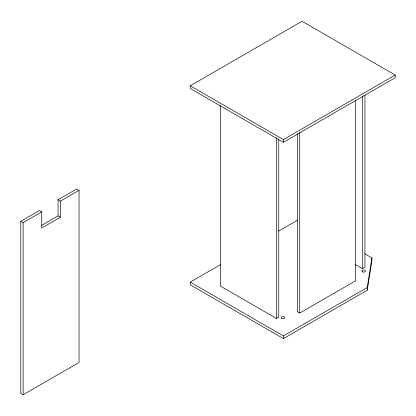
<?xml version="1.0" encoding="UTF-8"?>
<svg xmlns="http://www.w3.org/2000/svg" width="416" height="416" viewBox="0 0 416 416"><rect width="100%" height="100%" fill="white"/><g stroke="black" fill="none" stroke-linecap="round" stroke-linejoin="round"><path stroke-width="0.62" d="M220.579 264.612L190.242 282.126L190.242 284.814L283.405 338.603L367.25 290.196L367.25 287.508L371.909 257.925L364.645 253.729M367.25 290.196L371.909 260.614L371.909 257.925M190.242 85.8L302.037 21.258L395.2 75.041L395.2 77.735L283.405 142.277L190.242 88.488L190.242 85.8L283.405 139.589L395.2 75.041M20.8 221.276L39.432 210.522L41.761 211.864L41.761 227.999L60.393 217.246L60.393 201.11L79.03 190.351L79.03 362.471L23.13 394.742L20.8 393.401L20.8 221.276L23.13 222.622L41.761 211.864M41.626 225.389L58.063 215.899L58.063 199.763L76.7 189.004L79.03 190.351M278.439 231.202L297.544 220.178M220.516 105.518L220.516 286.161L276.416 318.432L278.746 317.091L278.746 139.048M355.326 264.482L362.591 268.679L364.92 267.337L364.92 95.139M297.378 133.666L297.378 311.709L299.707 313.056L355.607 280.784L355.607 100.142M190.242 282.126L283.405 335.915L367.25 287.508M58.063 199.763L60.393 201.11M58.063 215.899L60.393 217.246M362.591 96.486L362.591 268.679M299.707 132.413L299.707 313.056M283.405 139.589L283.405 142.277M283.405 335.915L283.405 338.603M276.416 137.79L276.416 318.432M23.13 222.622L23.13 394.742M282.053 318.568A1.82 1.05 0 0 0 284.783 317.658A1.82 1.05 0 0 0 282.053 316.748A1.82 1.05 0 0 0 282.053 318.568M362.357 271.82A1.82 1.05 0 0 0 365.399 271.352A1.82 1.05 0 0 0 363.173 270.062A1.82 1.05 0 0 0 362.357 271.82"/></g></svg>
